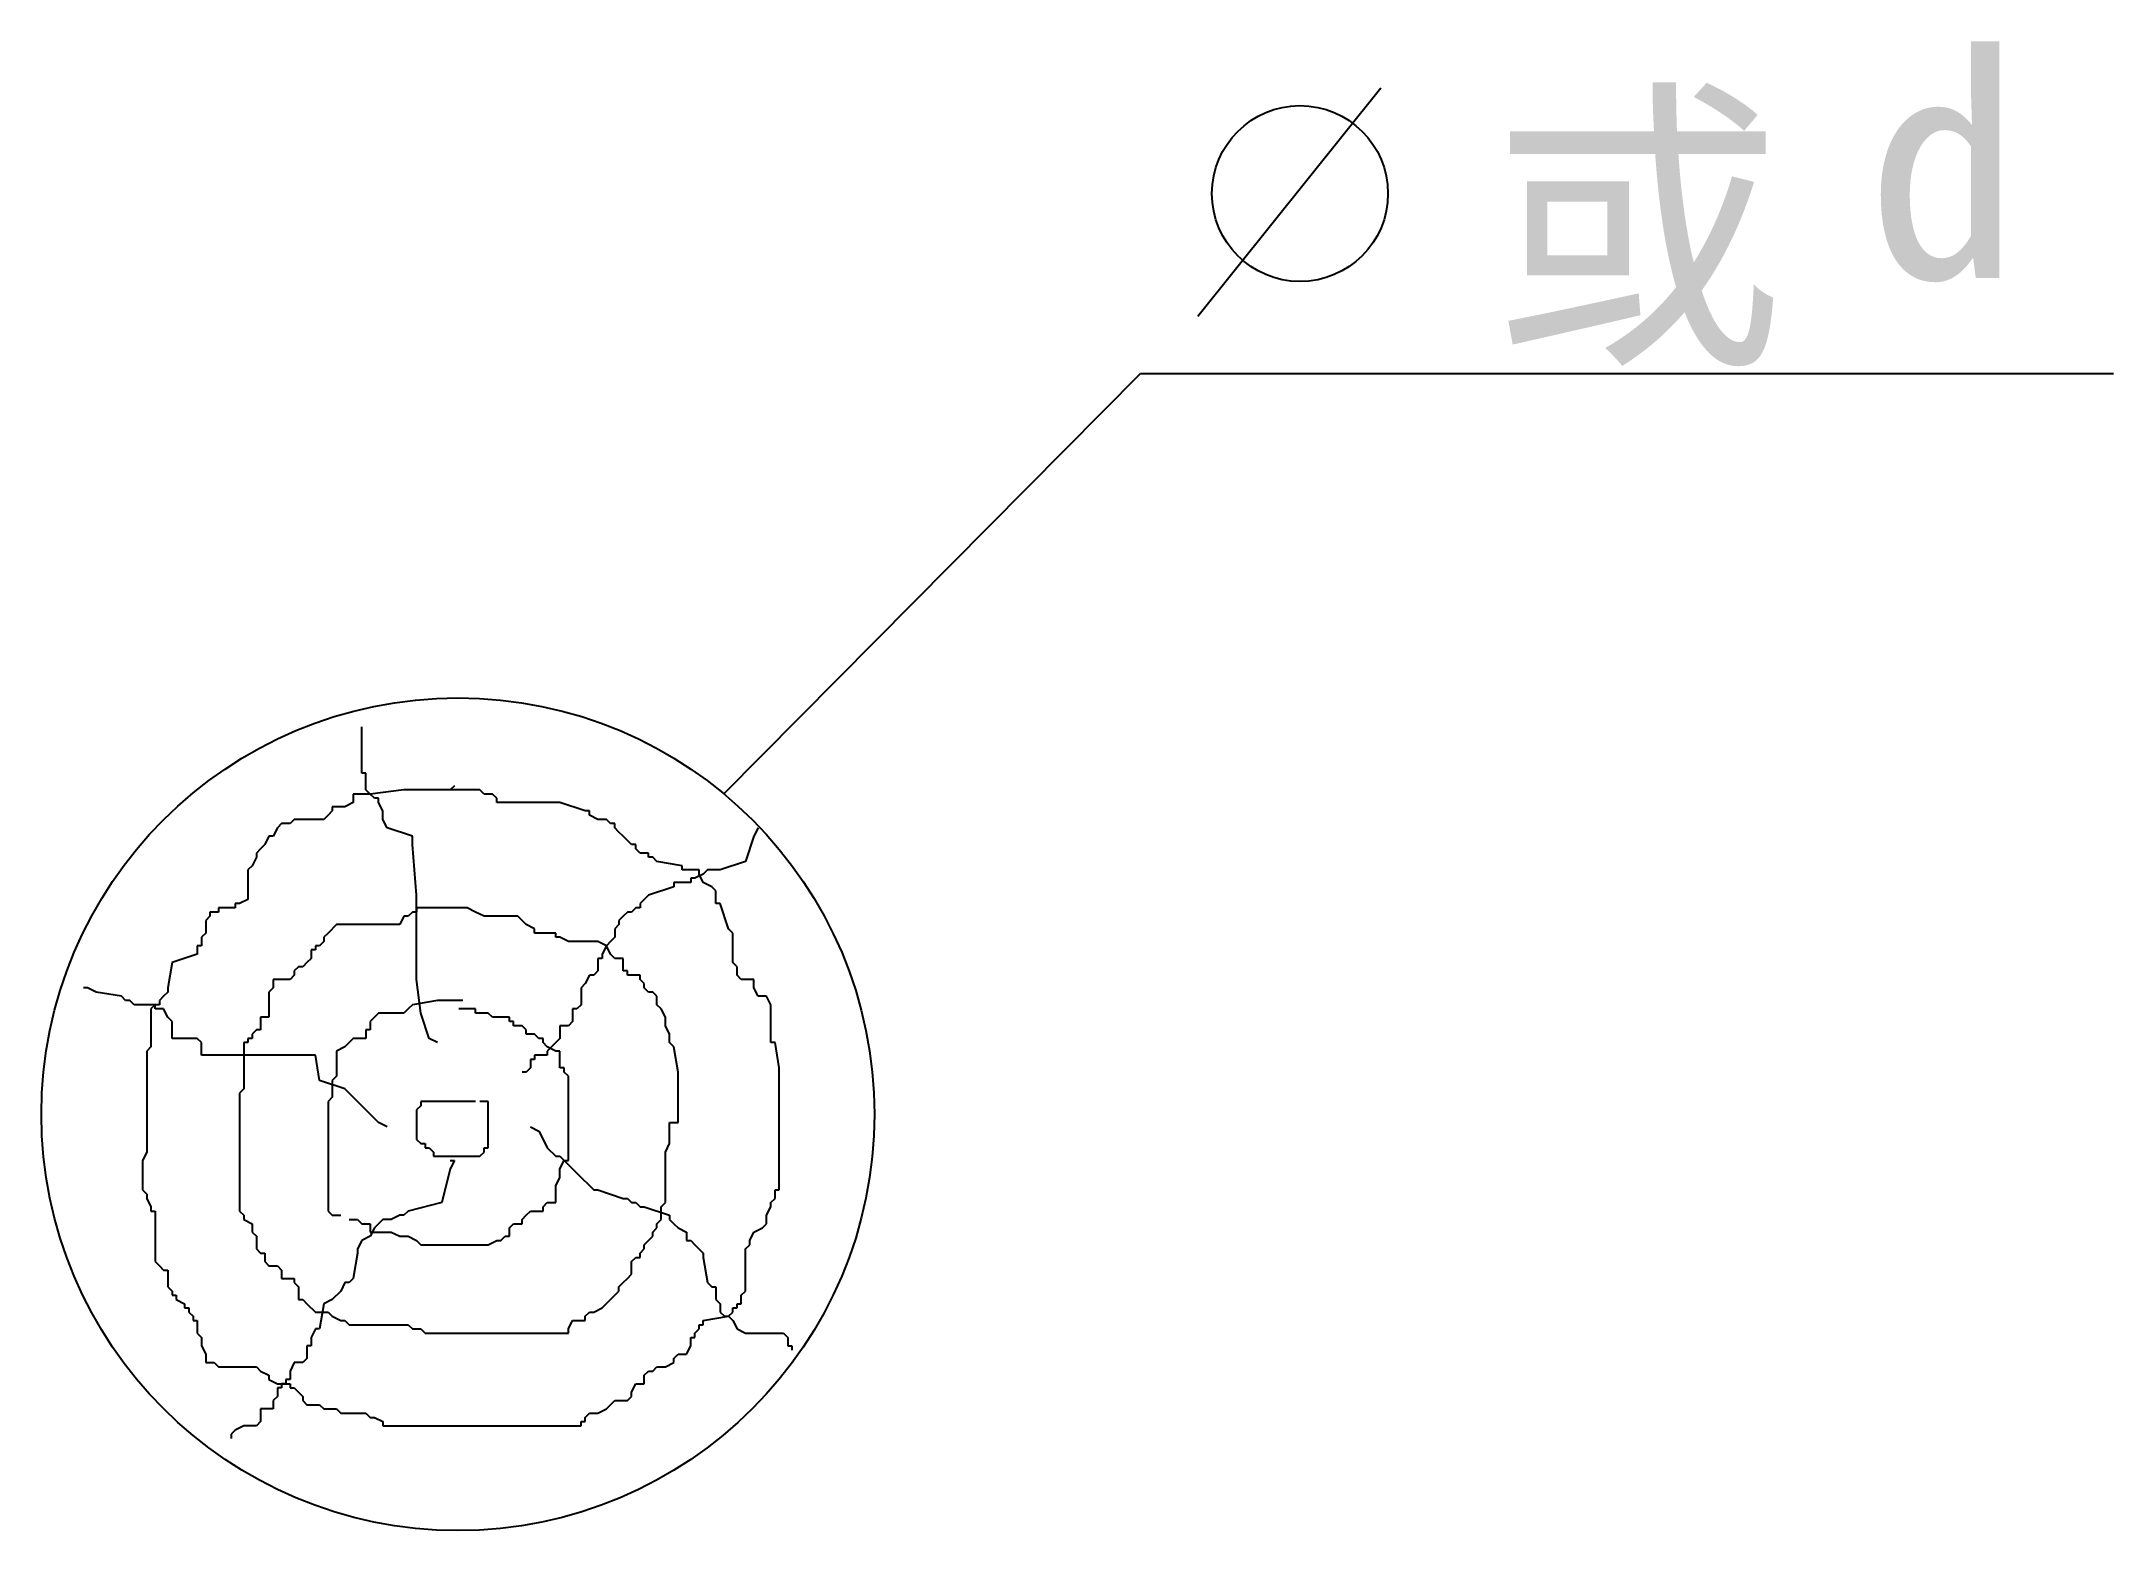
# Model space of a CAD drawing. Header units: metres. Extents: x -175910 to -173622, y -352848 to -351203.
import ezdxf

# ---------------------------------------------------------------- set-up
doc = ezdxf.new("R2010")
doc.units = ezdxf.units.M
for name, color, linetype in [('DIM', 4, 'Continuous'), ('K', 2, 'Continuous'), ('TEXT', 3, 'Continuous')]:
    doc.layers.add(name, color=color, linetype=linetype)

msp = doc.modelspace()

# ---------------------------------------------------------------- linework, layer by layer
at = {"layer": 'DIM'}
msp.add_line((-174430.73, -351254.38), (-174632.79, -351506.73), dxfattribs=at)
msp.add_circle((-174520.1, -351370.85), 97.15, dxfattribs=at)
at = {"layer": 'K'}
msp.add_circle((-175449.81, -352387.72), 459.83, dxfattribs=at)
at = {"layer": 'TEXT'}
for p, q in [((-175156.15, -352033.87), (-174696.02, -351569.67)), ((-174696.02, -351569.67), (-173621.84, -351569.67)), ((-175555.98, -352010.86), (-175555.98, -351959.69)), ((-175551.32, -352010.86), (-175555.98, -352010.86)), ((-175551.32, -352029.47), (-175551.32, -352010.86)), ((-175565.29, -352043.42), (-175574.6, -352048.08)), ((-175546.67, -352034.12), (-175565.29, -352034.12)), ((-175565.29, -352034.12), (-175565.29, -352043.42)), ((-175546.67, -352034.12), (-175551.32, -352029.47)), ((-175509.42, -352029.47), (-175546.67, -352034.12)), ((-175542.01, -352038.77), (-175546.67, -352034.12)), ((-175537.36, -352038.77), (-175542.01, -352038.77)), ((-175537.36, -352043.42), (-175537.36, -352038.77)), ((-175532.7, -352052.73), (-175537.36, -352043.42)), ((-175458.21, -352029.47), (-175509.42, -352029.47)), ((-175453.55, -352024.82), (-175458.21, -352029.47)), ((-175425.62, -352029.47), (-175458.21, -352029.47)), ((-175420.96, -352034.12), (-175425.62, -352029.47)), ((-175411.65, -352034.12), (-175420.96, -352034.12)), ((-175406.99, -352038.77), (-175411.65, -352034.12)), ((-175406.99, -352043.42), (-175406.99, -352038.77)), ((-175337.15, -352043.42), (-175406.99, -352043.42)), ((-175309.22, -352052.73), (-175337.15, -352043.42)), ((-175644.44, -352066.68), (-175649.1, -352071.33)), ((-175635.13, -352066.68), (-175644.44, -352066.68)), ((-175630.47, -352062.03), (-175635.13, -352066.68)), ((-175597.88, -352062.03), (-175630.47, -352062.03)), ((-175593.23, -352057.38), (-175597.88, -352062.03)), ((-175588.57, -352052.73), (-175593.23, -352057.38)), ((-175574.6, -352048.08), (-175588.57, -352048.08)), ((-175588.57, -352048.08), (-175588.57, -352052.73)), ((-175532.7, -352062.03), (-175532.7, -352052.73)), ((-175528.05, -352071.33), (-175532.7, -352062.03)), ((-175304.56, -352052.73), (-175309.22, -352052.73)), ((-175304.56, -352057.38), (-175304.56, -352052.73)), ((-175295.25, -352062.03), (-175304.56, -352057.38)), ((-175285.94, -352062.03), (-175295.25, -352062.03)), ((-175281.28, -352066.68), (-175285.94, -352062.03)), ((-175276.63, -352066.68), (-175281.28, -352066.68)), ((-175276.63, -352071.33), (-175276.63, -352066.68)), ((-175663.06, -352089.94), (-175667.72, -352094.59)), ((-175658.41, -352080.64), (-175663.06, -352089.94)), ((-175653.75, -352080.64), (-175658.41, -352080.64)), ((-175649.1, -352071.33), (-175653.75, -352080.64)), ((-175500.11, -352080.64), (-175528.05, -352071.33)), ((-175500.11, -352089.94), (-175500.11, -352080.64)), ((-175495.45, -352145.76), (-175500.11, -352089.94)), ((-175271.97, -352075.99), (-175276.63, -352071.33)), ((-175267.32, -352080.64), (-175271.97, -352075.99)), ((-175262.66, -352085.29), (-175267.32, -352080.64)), ((-175258, -352089.94), (-175262.66, -352085.29)), ((-175253.35, -352089.94), (-175258, -352089.94)), ((-175253.35, -352094.59), (-175253.35, -352089.94)), ((-175122.99, -352080.64), (-175132.3, -352108.55)), ((-175118.33, -352071.33), (-175122.99, -352080.64)), ((-175677.03, -352113.2), (-175681.69, -352117.85)), ((-175672.38, -352103.9), (-175677.03, -352113.2)), ((-175667.72, -352094.59), (-175672.38, -352099.24)), ((-175672.38, -352099.24), (-175672.38, -352103.9)), ((-175248.69, -352099.24), (-175253.35, -352094.59)), ((-175239.38, -352099.24), (-175248.69, -352099.24)), ((-175239.38, -352103.9), (-175239.38, -352099.24)), ((-175234.73, -352103.9), (-175239.38, -352103.9)), ((-175230.07, -352108.55), (-175234.73, -352103.9)), ((-175202.14, -352113.2), (-175230.07, -352108.55)), ((-175202.14, -352117.85), (-175202.14, -352113.2)), ((-175132.3, -352108.55), (-175160.23, -352117.85)), ((-175681.69, -352117.85), (-175681.69, -352150.41)), ((-175211.45, -352136.46), (-175239.38, -352145.76)), ((-175192.82, -352131.8), (-175211.45, -352131.8)), ((-175211.45, -352131.8), (-175211.45, -352136.46)), ((-175183.51, -352117.85), (-175202.14, -352117.85)), ((-175188.17, -352127.15), (-175192.82, -352127.15)), ((-175192.82, -352127.15), (-175192.82, -352131.8)), ((-175178.86, -352122.5), (-175188.17, -352127.15)), ((-175183.51, -352122.5), (-175183.51, -352117.85)), ((-175178.86, -352131.8), (-175183.51, -352122.5)), ((-175174.2, -352117.85), (-175178.86, -352122.5)), ((-175169.54, -352136.46), (-175178.86, -352131.8)), ((-175160.23, -352117.85), (-175174.2, -352117.85)), ((-175164.89, -352141.11), (-175169.54, -352136.46)), ((-175695.66, -352159.71), (-175714.28, -352159.71)), ((-175714.28, -352159.71), (-175714.28, -352164.37)), ((-175691, -352155.06), (-175695.66, -352155.06)), ((-175695.66, -352155.06), (-175695.66, -352159.71)), ((-175681.69, -352150.41), (-175691, -352155.06)), ((-175495.45, -352238.79), (-175495.45, -352145.76)), ((-175439.58, -352159.71), (-175495.45, -352159.71)), ((-175495.45, -352159.71), (-175495.45, -352164.37)), ((-175439.58, -352159.71), (-175444.24, -352159.71)), ((-175430.27, -352164.37), (-175439.58, -352159.71)), ((-175253.35, -352159.71), (-175258, -352164.37)), ((-175248.69, -352159.71), (-175253.35, -352159.71)), ((-175244.04, -352150.41), (-175248.69, -352155.06)), ((-175248.69, -352155.06), (-175248.69, -352159.71)), ((-175239.38, -352145.76), (-175244.04, -352150.41)), ((-175164.89, -352155.06), (-175164.89, -352141.11)), ((-175160.23, -352155.06), (-175164.89, -352155.06)), ((-175150.92, -352182.97), (-175160.23, -352155.06)), ((-175723.59, -352169.02), (-175728.25, -352173.67)), ((-175728.25, -352173.67), (-175728.25, -352187.62)), ((-175714.28, -352164.37), (-175723.59, -352164.37)), ((-175723.59, -352164.37), (-175723.59, -352169.02)), ((-175583.92, -352178.32), (-175593.23, -352187.62)), ((-175514.08, -352178.32), (-175583.92, -352178.32)), ((-175509.42, -352169.02), (-175514.08, -352178.32)), ((-175504.77, -352169.02), (-175509.42, -352169.02)), ((-175500.11, -352164.37), (-175504.77, -352169.02)), ((-175495.45, -352164.37), (-175500.11, -352164.37)), ((-175420.96, -352169.02), (-175430.27, -352164.37)), ((-175383.71, -352169.02), (-175420.96, -352169.02)), ((-175379.06, -352173.67), (-175383.71, -352169.02)), ((-175374.4, -352178.32), (-175379.06, -352173.67)), ((-175365.09, -352182.97), (-175374.4, -352178.32)), ((-175365.09, -352187.62), (-175365.09, -352182.97)), ((-175271.97, -352178.32), (-175276.63, -352182.97)), ((-175276.63, -352182.97), (-175276.63, -352192.28)), ((-175267.32, -352169.02), (-175271.97, -352173.67)), ((-175271.97, -352173.67), (-175271.97, -352178.32)), ((-175262.66, -352164.37), (-175267.32, -352169.02)), ((-175258, -352164.37), (-175262.66, -352164.37)), ((-175146.27, -352187.62), (-175150.92, -352182.97)), ((-175732.9, -352201.58), (-175737.56, -352201.58)), ((-175737.56, -352201.58), (-175737.56, -352210.88)), ((-175728.25, -352187.62), (-175732.9, -352192.28)), ((-175732.9, -352192.28), (-175732.9, -352201.58)), ((-175607.2, -352206.23), (-175611.85, -352206.23)), ((-175611.85, -352206.23), (-175611.85, -352215.53)), ((-175602.54, -352201.58), (-175607.2, -352201.58)), ((-175607.2, -352201.58), (-175607.2, -352206.23)), ((-175597.88, -352196.93), (-175602.54, -352201.58)), ((-175593.23, -352187.62), (-175597.88, -352192.28)), ((-175597.88, -352192.28), (-175597.88, -352196.93)), ((-175341.81, -352187.62), (-175365.09, -352187.62)), ((-175341.81, -352192.28), (-175341.81, -352187.62)), ((-175337.15, -352192.28), (-175341.81, -352192.28)), ((-175327.84, -352196.93), (-175337.15, -352192.28)), ((-175295.25, -352196.93), (-175327.84, -352196.93)), ((-175285.94, -352201.58), (-175295.25, -352196.93)), ((-175285.94, -352201.58), (-175290.6, -352210.88)), ((-175281.28, -352196.93), (-175285.94, -352201.58)), ((-175281.28, -352210.88), (-175285.94, -352201.58)), ((-175276.63, -352192.28), (-175281.28, -352196.93)), ((-175146.27, -352220.19), (-175146.27, -352187.62)), ((-175765.49, -352220.19), (-175770.15, -352248.1)), ((-175737.56, -352210.88), (-175765.49, -352220.19)), ((-175625.82, -352224.84), (-175630.47, -352229.49)), ((-175630.47, -352229.49), (-175630.47, -352234.14)), ((-175621.16, -352224.84), (-175625.82, -352224.84)), ((-175616.51, -352220.19), (-175621.16, -352224.84)), ((-175611.85, -352215.53), (-175616.51, -352220.19)), ((-175295.25, -352229.49), (-175299.91, -352234.14)), ((-175295.25, -352215.53), (-175295.25, -352229.49)), ((-175290.6, -352215.53), (-175295.25, -352215.53)), ((-175290.6, -352210.88), (-175290.6, -352215.53)), ((-175276.63, -352215.53), (-175281.28, -352210.88)), ((-175267.32, -352215.53), (-175276.63, -352215.53)), ((-175267.32, -352229.49), (-175267.32, -352215.53)), ((-175262.66, -352229.49), (-175267.32, -352229.49)), ((-175262.66, -352234.14), (-175262.66, -352229.49)), ((-175141.61, -352224.84), (-175146.27, -352220.19)), ((-175141.61, -352234.14), (-175141.61, -352224.84)), ((-175858.61, -352248.1), (-175863.27, -352248.1)), ((-175849.3, -352252.75), (-175858.61, -352248.1)), ((-175770.15, -352248.1), (-175770.15, -352252.75)), ((-175653.75, -352248.1), (-175658.41, -352252.75)), ((-175635.13, -352238.79), (-175653.75, -352238.79)), ((-175653.75, -352238.79), (-175653.75, -352248.1)), ((-175630.47, -352234.14), (-175635.13, -352238.79)), ((-175490.8, -352276.01), (-175495.45, -352238.79)), ((-175309.22, -352243.44), (-175313.88, -352248.1)), ((-175313.88, -352248.1), (-175313.88, -352266.7)), ((-175304.56, -352234.14), (-175309.22, -352243.44)), ((-175299.91, -352234.14), (-175304.56, -352234.14)), ((-175248.69, -352234.14), (-175262.66, -352234.14)), ((-175248.69, -352238.79), (-175248.69, -352234.14)), ((-175244.04, -352243.44), (-175248.69, -352238.79)), ((-175244.04, -352248.1), (-175244.04, -352243.44)), ((-175239.38, -352252.75), (-175244.04, -352248.1)), ((-175136.95, -352238.79), (-175141.61, -352234.14)), ((-175122.99, -352238.79), (-175136.95, -352238.79)), ((-175122.99, -352248.1), (-175122.99, -352238.79)), ((-175118.33, -352257.4), (-175122.99, -352248.1)), ((-175821.36, -352257.4), (-175849.3, -352252.75)), ((-175816.71, -352262.05), (-175821.36, -352257.4)), ((-175812.05, -352262.05), (-175816.71, -352262.05)), ((-175807.4, -352266.7), (-175812.05, -352262.05)), ((-175784.12, -352266.7), (-175807.4, -352266.7)), ((-175784.12, -352266.7), (-175788.77, -352271.35)), ((-175788.77, -352271.35), (-175788.77, -352313.22)), ((-175779.46, -352266.7), (-175784.12, -352266.7)), ((-175784.12, -352271.35), (-175784.12, -352266.7)), ((-175774.81, -352271.35), (-175784.12, -352271.35)), ((-175774.81, -352257.4), (-175779.46, -352262.05)), ((-175779.46, -352262.05), (-175779.46, -352266.7)), ((-175770.15, -352252.75), (-175774.81, -352257.4)), ((-175770.15, -352280.66), (-175774.81, -352271.35)), ((-175658.41, -352252.75), (-175658.41, -352280.66)), ((-175504.77, -352271.35), (-175509.42, -352276.01)), ((-175500.11, -352266.7), (-175504.77, -352271.35)), ((-175472.18, -352262.05), (-175500.11, -352266.7)), ((-175444.24, -352262.05), (-175472.18, -352262.05)), ((-175430.27, -352271.35), (-175448.9, -352271.35)), ((-175430.27, -352276.01), (-175430.27, -352271.35)), ((-175318.53, -352271.35), (-175323.19, -352271.35)), ((-175323.19, -352271.35), (-175323.19, -352285.31)), ((-175313.88, -352266.7), (-175318.53, -352271.35)), ((-175234.73, -352252.75), (-175239.38, -352252.75)), ((-175230.07, -352257.4), (-175234.73, -352252.75)), ((-175230.07, -352266.7), (-175230.07, -352257.4)), ((-175225.42, -352271.35), (-175230.07, -352266.7)), ((-175220.76, -352280.66), (-175225.42, -352271.35)), ((-175109.02, -352257.4), (-175118.33, -352257.4)), ((-175104.36, -352266.7), (-175109.02, -352257.4)), ((-175104.36, -352308.57), (-175104.36, -352266.7)), ((-175765.49, -352285.31), (-175770.15, -352280.66)), ((-175765.49, -352303.92), (-175765.49, -352285.31)), ((-175672.38, -352294.61), (-175677.03, -352299.26)), ((-175667.72, -352294.61), (-175672.38, -352294.61)), ((-175658.41, -352280.66), (-175667.72, -352280.66)), ((-175667.72, -352280.66), (-175667.72, -352294.61)), ((-175546.67, -352294.61), (-175551.32, -352294.61)), ((-175551.32, -352294.61), (-175551.32, -352303.92)), ((-175537.36, -352276.01), (-175546.67, -352285.31)), ((-175546.67, -352285.31), (-175546.67, -352294.61)), ((-175509.42, -352276.01), (-175537.36, -352276.01)), ((-175481.49, -352303.92), (-175490.8, -352276.01)), ((-175416.3, -352276.01), (-175430.27, -352276.01)), ((-175411.65, -352280.66), (-175416.3, -352276.01)), ((-175393.03, -352280.66), (-175411.65, -352280.66)), ((-175393.03, -352285.31), (-175393.03, -352280.66)), ((-175388.37, -352285.31), (-175393.03, -352285.31)), ((-175388.37, -352289.96), (-175388.37, -352285.31)), ((-175379.06, -352289.96), (-175388.37, -352289.96)), ((-175374.4, -352294.61), (-175379.06, -352289.96)), ((-175374.4, -352299.26), (-175374.4, -352294.61)), ((-175327.84, -352289.96), (-175337.15, -352289.96)), ((-175337.15, -352289.96), (-175337.15, -352303.92)), ((-175323.19, -352285.31), (-175327.84, -352289.96)), ((-175220.76, -352289.96), (-175220.76, -352280.66)), ((-175216.1, -352299.26), (-175220.76, -352289.96)), ((-175788.77, -352313.22), (-175793.43, -352317.87)), ((-175793.43, -352317.87), (-175793.43, -352429.51)), ((-175737.56, -352303.92), (-175765.49, -352303.92)), ((-175732.9, -352308.57), (-175737.56, -352303.92)), ((-175732.9, -352322.52), (-175732.9, -352308.57)), ((-175681.69, -352308.57), (-175686.35, -352308.57)), ((-175686.35, -352308.57), (-175686.35, -352359.74)), ((-175677.03, -352303.92), (-175681.69, -352303.92)), ((-175681.69, -352303.92), (-175681.69, -352308.57)), ((-175677.03, -352299.26), (-175677.03, -352303.92)), ((-175574.6, -352313.22), (-175583.92, -352317.87)), ((-175583.92, -352317.87), (-175583.92, -352345.78)), ((-175565.29, -352303.92), (-175574.6, -352313.22)), ((-175551.32, -352303.92), (-175565.29, -352303.92)), ((-175472.18, -352308.57), (-175481.49, -352303.92)), ((-175365.09, -352299.26), (-175374.4, -352299.26)), ((-175360.43, -352303.92), (-175365.09, -352299.26)), ((-175355.78, -352303.92), (-175360.43, -352303.92)), ((-175355.78, -352308.57), (-175355.78, -352303.92)), ((-175351.12, -352313.22), (-175355.78, -352308.57)), ((-175341.81, -352308.57), (-175351.12, -352317.87)), ((-175341.81, -352317.87), (-175351.12, -352313.22)), ((-175351.12, -352317.87), (-175351.12, -352322.52)), ((-175337.15, -352303.92), (-175341.81, -352308.57)), ((-175337.15, -352317.87), (-175341.81, -352317.87)), ((-175337.15, -352336.48), (-175337.15, -352317.87)), ((-175216.1, -352308.57), (-175216.1, -352299.26)), ((-175211.45, -352313.22), (-175216.1, -352308.57)), ((-175206.79, -352341.13), (-175211.45, -352313.22)), ((-175099.71, -352308.57), (-175104.36, -352308.57)), ((-175095.05, -352336.48), (-175099.71, -352308.57)), ((-175607.2, -352322.52), (-175732.9, -352322.52)), ((-175602.54, -352350.43), (-175607.2, -352322.52)), ((-175374.4, -352341.13), (-175379.06, -352341.13)), ((-175369.75, -352336.48), (-175374.4, -352341.13)), ((-175365.09, -352327.17), (-175369.75, -352327.17)), ((-175369.75, -352327.17), (-175369.75, -352336.48)), ((-175351.12, -352322.52), (-175365.09, -352322.52)), ((-175365.09, -352322.52), (-175365.09, -352327.17)), ((-175332.5, -352336.48), (-175337.15, -352336.48)), ((-175332.5, -352341.13), (-175332.5, -352336.48)), ((-175327.84, -352345.78), (-175332.5, -352341.13)), ((-175206.79, -352396.95), (-175206.79, -352341.13)), ((-175095.05, -352471.38), (-175095.05, -352336.48)), ((-175686.35, -352359.74), (-175691, -352364.39)), ((-175691, -352364.39), (-175691, -352494.63)), ((-175574.6, -352359.74), (-175602.54, -352350.43)), ((-175583.92, -352345.78), (-175588.57, -352350.43)), ((-175588.57, -352350.43), (-175588.57, -352369.04)), ((-175537.36, -352396.95), (-175574.6, -352359.74)), ((-175327.84, -352438.81), (-175327.84, -352345.78)), ((-175588.57, -352369.04), (-175593.23, -352373.69)), ((-175593.23, -352373.69), (-175593.23, -352494.63)), ((-175490.8, -352378.34), (-175495.45, -352382.99)), ((-175495.45, -352382.99), (-175495.45, -352415.56)), ((-175430.27, -352373.69), (-175490.8, -352373.69)), ((-175490.8, -352373.69), (-175490.8, -352378.34)), ((-175416.3, -352373.69), (-175425.62, -352373.69)), ((-175416.3, -352424.86), (-175416.3, -352373.69)), ((-175528.05, -352401.6), (-175537.36, -352396.95)), ((-175369.75, -352401.6), (-175360.43, -352406.25)), ((-175360.43, -352406.25), (-175355.78, -352415.56)), ((-175216.1, -352420.21), (-175216.1, -352396.95)), ((-175216.1, -352396.95), (-175206.79, -352396.95)), ((-175793.43, -352429.51), (-175798.08, -352438.81)), ((-175495.45, -352415.56), (-175490.8, -352420.21)), ((-175490.8, -352420.21), (-175486.14, -352420.21)), ((-175486.14, -352420.21), (-175486.14, -352424.86)), ((-175486.14, -352424.86), (-175481.49, -352424.86)), ((-175481.49, -352424.86), (-175476.83, -352429.51)), ((-175476.83, -352429.51), (-175476.83, -352434.16)), ((-175476.83, -352434.16), (-175425.62, -352434.16)), ((-175425.62, -352434.16), (-175420.96, -352429.51)), ((-175420.96, -352429.51), (-175420.96, -352424.86)), ((-175420.96, -352424.86), (-175416.3, -352424.86)), ((-175355.78, -352415.56), (-175351.12, -352424.86)), ((-175351.12, -352424.86), (-175341.81, -352434.16)), ((-175341.81, -352434.16), (-175337.15, -352434.16)), ((-175337.15, -352434.16), (-175327.84, -352443.47)), ((-175220.76, -352429.51), (-175216.1, -352420.21)), ((-175220.76, -352485.33), (-175220.76, -352429.51)), ((-175798.08, -352438.81), (-175798.08, -352471.38)), ((-175458.21, -352448.12), (-175467.52, -352485.33)), ((-175458.21, -352438.81), (-175453.55, -352438.81)), ((-175453.55, -352438.81), (-175458.21, -352448.12)), ((-175341.81, -352466.72), (-175337.15, -352457.42)), ((-175337.15, -352448.12), (-175332.5, -352438.81)), ((-175337.15, -352457.42), (-175337.15, -352448.12)), ((-175332.5, -352438.81), (-175327.84, -352438.81)), ((-175327.84, -352443.47), (-175318.53, -352452.77)), ((-175318.53, -352452.77), (-175299.91, -352471.38)), ((-175798.08, -352471.38), (-175793.43, -352476.03)), ((-175793.43, -352476.03), (-175793.43, -352480.68)), ((-175793.43, -352480.68), (-175788.77, -352489.98)), ((-175341.81, -352485.33), (-175341.81, -352466.72)), ((-175299.91, -352471.38), (-175295.25, -352471.38)), ((-175295.25, -352471.38), (-175267.32, -352480.68)), ((-175267.32, -352480.68), (-175262.66, -352480.68)), ((-175262.66, -352480.68), (-175258, -352485.33)), ((-175104.36, -352485.33), (-175099.71, -352480.68)), ((-175099.71, -352480.68), (-175099.71, -352471.38)), ((-175099.71, -352471.38), (-175095.05, -352471.38)), ((-175788.77, -352489.98), (-175788.77, -352494.63)), ((-175788.77, -352494.63), (-175784.12, -352494.63)), ((-175784.12, -352494.63), (-175784.12, -352550.45)), ((-175691, -352494.63), (-175686.35, -352499.29)), ((-175686.35, -352499.29), (-175686.35, -352503.94)), ((-175686.35, -352503.94), (-175677.03, -352508.59)), ((-175593.23, -352494.63), (-175588.57, -352499.29)), ((-175588.57, -352499.29), (-175579.26, -352499.29)), ((-175569.95, -352503.94), (-175560.64, -352503.94)), ((-175560.64, -352503.94), (-175555.98, -352508.59)), ((-175532.7, -352503.94), (-175537.36, -352508.59)), ((-175523.39, -352503.94), (-175532.7, -352503.94)), ((-175514.08, -352499.29), (-175523.39, -352503.94)), ((-175509.42, -352499.29), (-175514.08, -352499.29)), ((-175504.77, -352494.63), (-175509.42, -352499.29)), ((-175467.52, -352485.33), (-175504.77, -352494.63)), ((-175379.06, -352503.94), (-175374.4, -352499.29)), ((-175379.06, -352508.59), (-175379.06, -352503.94)), ((-175374.4, -352499.29), (-175369.75, -352494.63)), ((-175369.75, -352494.63), (-175355.78, -352494.63)), ((-175355.78, -352489.98), (-175351.12, -352485.33)), ((-175355.78, -352494.63), (-175355.78, -352489.98)), ((-175351.12, -352485.33), (-175341.81, -352485.33)), ((-175258, -352485.33), (-175253.35, -352485.33)), ((-175253.35, -352485.33), (-175248.69, -352489.98)), ((-175248.69, -352489.98), (-175244.04, -352489.98)), ((-175244.04, -352489.98), (-175216.1, -352499.29)), ((-175230.07, -352508.59), (-175225.42, -352503.94)), ((-175225.42, -352489.98), (-175220.76, -352485.33)), ((-175225.42, -352503.94), (-175225.42, -352489.98)), ((-175216.1, -352499.29), (-175216.1, -352503.94)), ((-175216.1, -352503.94), (-175211.45, -352508.59)), ((-175109.02, -352499.29), (-175104.36, -352489.98)), ((-175109.02, -352508.59), (-175109.02, -352499.29)), ((-175104.36, -352489.98), (-175104.36, -352485.33)), ((-175677.03, -352508.59), (-175677.03, -352517.89)), ((-175677.03, -352517.89), (-175672.38, -352522.54)), ((-175672.38, -352522.54), (-175672.38, -352536.5)), ((-175555.98, -352508.59), (-175546.67, -352508.59)), ((-175546.67, -352522.54), (-175555.98, -352527.2)), ((-175546.67, -352508.59), (-175546.67, -352517.89)), ((-175542.01, -352513.24), (-175546.67, -352522.54)), ((-175546.67, -352517.89), (-175523.39, -352517.89)), ((-175537.36, -352508.59), (-175542.01, -352513.24)), ((-175523.39, -352517.89), (-175514.08, -352522.54)), ((-175514.08, -352522.54), (-175504.77, -352522.54)), ((-175504.77, -352522.54), (-175495.45, -352527.2)), ((-175402.34, -352527.2), (-175397.68, -352522.54)), ((-175397.68, -352522.54), (-175393.03, -352522.54)), ((-175393.03, -352513.24), (-175388.37, -352508.59)), ((-175393.03, -352522.54), (-175393.03, -352513.24)), ((-175388.37, -352508.59), (-175379.06, -352508.59)), ((-175239.38, -352527.2), (-175234.73, -352522.54)), ((-175234.73, -352517.89), (-175230.07, -352513.24)), ((-175234.73, -352522.54), (-175234.73, -352517.89)), ((-175230.07, -352513.24), (-175230.07, -352508.59)), ((-175211.45, -352508.59), (-175206.79, -352513.24)), ((-175206.79, -352513.24), (-175197.48, -352517.89)), ((-175197.48, -352517.89), (-175197.48, -352527.2)), ((-175127.64, -352527.2), (-175122.99, -352517.89)), ((-175122.99, -352517.89), (-175113.67, -352513.24)), ((-175113.67, -352513.24), (-175109.02, -352508.59)), ((-175672.38, -352536.5), (-175667.72, -352541.15)), ((-175667.72, -352541.15), (-175663.06, -352541.15)), ((-175663.06, -352541.15), (-175663.06, -352550.45)), ((-175560.64, -352541.15), (-175565.29, -352569.06)), ((-175555.98, -352527.2), (-175560.64, -352536.5)), ((-175560.64, -352536.5), (-175560.64, -352541.15)), ((-175495.45, -352527.2), (-175490.8, -352531.85)), ((-175490.8, -352531.85), (-175416.3, -352531.85)), ((-175416.3, -352531.85), (-175406.99, -352527.2)), ((-175406.99, -352527.2), (-175402.34, -352527.2)), ((-175258, -352550.45), (-175253.35, -352545.8)), ((-175253.35, -352545.8), (-175248.69, -352545.8)), ((-175248.69, -352541.15), (-175244.04, -352536.5)), ((-175248.69, -352545.8), (-175248.69, -352541.15)), ((-175244.04, -352531.85), (-175239.38, -352527.2)), ((-175244.04, -352536.5), (-175244.04, -352531.85)), ((-175197.48, -352527.2), (-175192.82, -352527.2)), ((-175192.82, -352527.2), (-175188.17, -352531.85)), ((-175188.17, -352531.85), (-175178.86, -352541.15)), ((-175178.86, -352541.15), (-175178.86, -352545.8)), ((-175178.86, -352545.8), (-175174.2, -352573.71)), ((-175132.3, -352536.5), (-175127.64, -352531.85)), ((-175132.3, -352583.02), (-175132.3, -352536.5)), ((-175127.64, -352531.85), (-175127.64, -352527.2)), ((-175784.12, -352550.45), (-175779.46, -352555.11)), ((-175779.46, -352555.11), (-175774.81, -352559.76)), ((-175774.81, -352559.76), (-175770.15, -352559.76)), ((-175770.15, -352559.76), (-175770.15, -352578.36)), ((-175663.06, -352550.45), (-175658.41, -352555.11)), ((-175658.41, -352555.11), (-175649.1, -352555.11)), ((-175649.1, -352555.11), (-175644.44, -352559.76)), ((-175644.44, -352559.76), (-175644.44, -352569.06)), ((-175644.44, -352569.06), (-175630.47, -352569.06)), ((-175630.47, -352569.06), (-175630.47, -352573.71)), ((-175565.29, -352569.06), (-175569.95, -352573.71)), ((-175267.32, -352573.71), (-175262.66, -352569.06)), ((-175262.66, -352569.06), (-175258, -352564.41)), ((-175258, -352564.41), (-175258, -352550.45)), ((-175770.15, -352578.36), (-175765.49, -352583.02)), ((-175765.49, -352583.02), (-175765.49, -352587.67)), ((-175765.49, -352587.67), (-175760.84, -352587.67)), ((-175760.84, -352587.67), (-175760.84, -352592.32)), ((-175760.84, -352592.32), (-175751.53, -352596.97)), ((-175630.47, -352573.71), (-175625.82, -352578.36)), ((-175625.82, -352578.36), (-175625.82, -352592.32)), ((-175625.82, -352592.32), (-175621.16, -352592.32)), ((-175621.16, -352592.32), (-175616.51, -352596.97)), ((-175588.57, -352592.32), (-175597.88, -352596.97)), ((-175579.26, -352583.02), (-175588.57, -352592.32)), ((-175574.6, -352573.71), (-175579.26, -352583.02)), ((-175569.95, -352573.71), (-175574.6, -352573.71)), ((-175290.6, -352601.62), (-175281.28, -352592.32)), ((-175281.28, -352592.32), (-175271.97, -352583.02)), ((-175271.97, -352578.36), (-175267.32, -352573.71)), ((-175271.97, -352583.02), (-175271.97, -352578.36)), ((-175174.2, -352573.71), (-175169.54, -352578.36)), ((-175169.54, -352578.36), (-175164.89, -352578.36)), ((-175164.89, -352578.36), (-175164.89, -352592.32)), ((-175164.89, -352592.32), (-175160.23, -352596.97)), ((-175136.95, -352587.67), (-175132.3, -352583.02)), ((-175136.95, -352596.97), (-175136.95, -352587.67)), ((-175751.53, -352596.97), (-175751.53, -352601.62)), ((-175751.53, -352601.62), (-175746.87, -352601.62)), ((-175746.87, -352601.62), (-175746.87, -352606.27)), ((-175746.87, -352606.27), (-175742.21, -352610.92)), ((-175742.21, -352610.92), (-175742.21, -352615.58)), ((-175742.21, -352615.58), (-175737.56, -352615.58)), ((-175737.56, -352615.58), (-175737.56, -352629.53)), ((-175616.51, -352596.97), (-175607.2, -352606.27)), ((-175607.2, -352606.27), (-175593.23, -352606.27)), ((-175597.88, -352596.97), (-175602.54, -352624.88)), ((-175593.23, -352606.27), (-175588.57, -352610.92)), ((-175588.57, -352610.92), (-175579.26, -352615.58)), ((-175579.26, -352615.58), (-175574.6, -352615.58)), ((-175574.6, -352615.58), (-175569.95, -352620.23)), ((-175327.84, -352624.88), (-175323.19, -352615.58)), ((-175323.19, -352615.58), (-175309.22, -352615.58)), ((-175309.22, -352610.92), (-175304.56, -352606.27)), ((-175309.22, -352615.58), (-175309.22, -352610.92)), ((-175304.56, -352606.27), (-175299.91, -352606.27)), ((-175299.91, -352606.27), (-175290.6, -352601.62)), ((-175178.86, -352615.58), (-175150.92, -352610.92)), ((-175178.86, -352620.23), (-175178.86, -352615.58)), ((-175160.23, -352596.97), (-175160.23, -352606.27)), ((-175160.23, -352606.27), (-175155.58, -352610.92)), ((-175155.58, -352610.92), (-175150.92, -352610.92)), ((-175150.92, -352610.92), (-175146.27, -352606.27)), ((-175150.92, -352610.92), (-175146.27, -352615.58)), ((-175146.27, -352606.27), (-175146.27, -352601.62)), ((-175146.27, -352601.62), (-175141.61, -352601.62)), ((-175146.27, -352615.58), (-175141.61, -352624.88)), ((-175141.61, -352601.62), (-175141.61, -352596.97)), ((-175141.61, -352596.97), (-175136.95, -352596.97)), ((-175737.56, -352629.53), (-175732.9, -352634.18)), ((-175732.9, -352634.18), (-175732.9, -352643.49)), ((-175607.2, -352624.88), (-175611.85, -352634.18)), ((-175611.85, -352634.18), (-175611.85, -352643.49)), ((-175602.54, -352624.88), (-175607.2, -352624.88)), ((-175569.95, -352620.23), (-175504.77, -352620.23)), ((-175504.77, -352620.23), (-175500.11, -352624.88)), ((-175500.11, -352624.88), (-175490.8, -352624.88)), ((-175490.8, -352624.88), (-175486.14, -352629.53)), ((-175486.14, -352629.53), (-175327.84, -352629.53)), ((-175327.84, -352629.53), (-175327.84, -352624.88)), ((-175192.82, -352643.49), (-175192.82, -352634.18)), ((-175192.82, -352634.18), (-175188.17, -352634.18)), ((-175188.17, -352629.53), (-175183.51, -352624.88)), ((-175188.17, -352634.18), (-175188.17, -352629.53)), ((-175183.51, -352624.88), (-175183.51, -352620.23)), ((-175183.51, -352620.23), (-175178.86, -352620.23)), ((-175141.61, -352624.88), (-175132.3, -352629.53)), ((-175132.3, -352629.53), (-175090.39, -352629.53)), ((-175090.39, -352629.53), (-175085.74, -352634.18)), ((-175085.74, -352634.18), (-175085.74, -352643.49)), ((-175732.9, -352643.49), (-175728.25, -352652.79)), ((-175728.25, -352652.79), (-175728.25, -352662.09)), ((-175728.25, -352662.09), (-175718.93, -352662.09)), ((-175718.93, -352662.09), (-175714.28, -352666.74)), ((-175630.47, -352662.09), (-175635.13, -352671.4)), ((-175621.16, -352662.09), (-175630.47, -352662.09)), ((-175616.51, -352657.44), (-175621.16, -352662.09)), ((-175611.85, -352643.49), (-175616.51, -352643.49)), ((-175616.51, -352643.49), (-175616.51, -352657.44)), ((-175220.76, -352666.74), (-175211.45, -352662.09)), ((-175211.45, -352657.44), (-175206.79, -352652.79)), ((-175211.45, -352662.09), (-175211.45, -352657.44)), ((-175206.79, -352652.79), (-175197.48, -352652.79)), ((-175197.48, -352652.79), (-175192.82, -352643.49)), ((-175085.74, -352643.49), (-175081.08, -352643.49)), ((-175081.08, -352643.49), (-175081.08, -352648.14)), ((-175714.28, -352666.74), (-175672.38, -352666.74)), ((-175672.38, -352666.74), (-175667.72, -352671.4)), ((-175667.72, -352671.4), (-175658.41, -352676.05)), ((-175658.41, -352676.05), (-175658.41, -352680.7)), ((-175658.41, -352680.7), (-175649.1, -352685.35)), ((-175649.1, -352685.35), (-175635.13, -352685.35)), ((-175639.78, -352685.35), (-175644.44, -352685.35)), ((-175644.44, -352685.35), (-175644.44, -352690)), ((-175635.13, -352680.7), (-175639.78, -352680.7)), ((-175639.78, -352680.7), (-175639.78, -352685.35)), ((-175635.13, -352671.4), (-175635.13, -352680.7)), ((-175635.13, -352685.35), (-175635.13, -352690)), ((-175258, -352694.65), (-175253.35, -352685.35)), ((-175253.35, -352685.35), (-175244.04, -352685.35)), ((-175244.04, -352676.05), (-175239.38, -352671.4)), ((-175244.04, -352685.35), (-175244.04, -352676.05)), ((-175239.38, -352671.4), (-175234.73, -352671.4)), ((-175234.73, -352671.4), (-175230.07, -352666.74)), ((-175230.07, -352666.74), (-175220.76, -352666.74)), ((-175649.1, -352699.31), (-175653.75, -352703.96)), ((-175653.75, -352703.96), (-175653.75, -352713.26)), ((-175644.44, -352690), (-175649.1, -352690)), ((-175649.1, -352690), (-175649.1, -352699.31)), ((-175635.13, -352690), (-175630.47, -352690)), ((-175630.47, -352690), (-175625.82, -352694.65)), ((-175625.82, -352694.65), (-175621.16, -352699.31)), ((-175621.16, -352699.31), (-175621.16, -352703.96)), ((-175621.16, -352703.96), (-175616.51, -352708.61)), ((-175616.51, -352708.61), (-175602.54, -352708.61)), ((-175602.54, -352708.61), (-175597.88, -352713.26)), ((-175285.94, -352713.26), (-175281.28, -352708.61)), ((-175281.28, -352708.61), (-175276.63, -352703.96)), ((-175276.63, -352703.96), (-175262.66, -352703.96)), ((-175262.66, -352703.96), (-175258, -352699.31)), ((-175258, -352699.31), (-175258, -352694.65)), ((-175686.35, -352731.87), (-175695.66, -352736.52)), ((-175672.38, -352731.87), (-175686.35, -352731.87)), ((-175667.72, -352727.22), (-175672.38, -352731.87)), ((-175653.75, -352713.26), (-175667.72, -352713.26)), ((-175667.72, -352713.26), (-175667.72, -352727.22)), ((-175597.88, -352713.26), (-175583.92, -352713.26)), ((-175583.92, -352713.26), (-175579.26, -352717.91)), ((-175579.26, -352717.91), (-175551.32, -352717.91)), ((-175551.32, -352717.91), (-175546.67, -352722.56)), ((-175546.67, -352722.56), (-175542.01, -352722.56)), ((-175542.01, -352722.56), (-175532.7, -352727.22)), ((-175532.7, -352727.22), (-175532.7, -352731.87)), ((-175532.7, -352731.87), (-175313.88, -352731.87)), ((-175313.88, -352731.87), (-175313.88, -352727.22)), ((-175313.88, -352727.22), (-175309.22, -352727.22)), ((-175309.22, -352722.56), (-175304.56, -352717.91)), ((-175309.22, -352727.22), (-175309.22, -352722.56)), ((-175304.56, -352717.91), (-175295.25, -352717.91)), ((-175295.25, -352717.91), (-175285.94, -352713.26)), ((-175695.66, -352736.52), (-175700.31, -352741.17)), ((-175700.31, -352741.17), (-175700.31, -352745.82))]:
    msp.add_line(p, q, dxfattribs=at)

# ---------------------------------------------------------------- texts
at = {"layer": 'DIM'}
for s, p in [('d', (-173894.47, -351464.03)), ('或', (-174310.26, -351533.91))]:
    msp.add_text(s, height=250, dxfattribs=at).set_placement(p)

doc.saveas('drawing.dxf')
